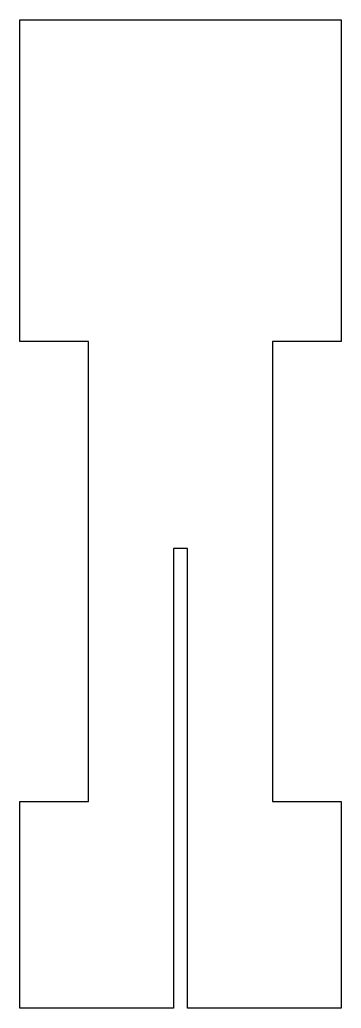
# Model space of a CAD drawing. Header units: millimetres. Extents: x 0 to 70, y -145 to 70.
import ezdxf

# ---------------------------------------------------------------- set-up
doc = ezdxf.new("R2010")
doc.units = ezdxf.units.MM
doc.layers.get('0').update_dxf_attribs({"linetype": 'CONTINUOUS'})

msp = doc.modelspace()

# ---------------------------------------------------------------- linework, layer by layer
msp.add_lwpolyline([(33.45, -45), (33.45, -145), (0, -145), (0, -100), (15, -100), (15, 0), (0, 0), (0, 70), (70, 70), (70, 0), (55, 0), (55, -100), (70, -100), (70, -145), (36.55, -145), (36.55, -45)], close=True)

doc.saveas('drawing.dxf')
